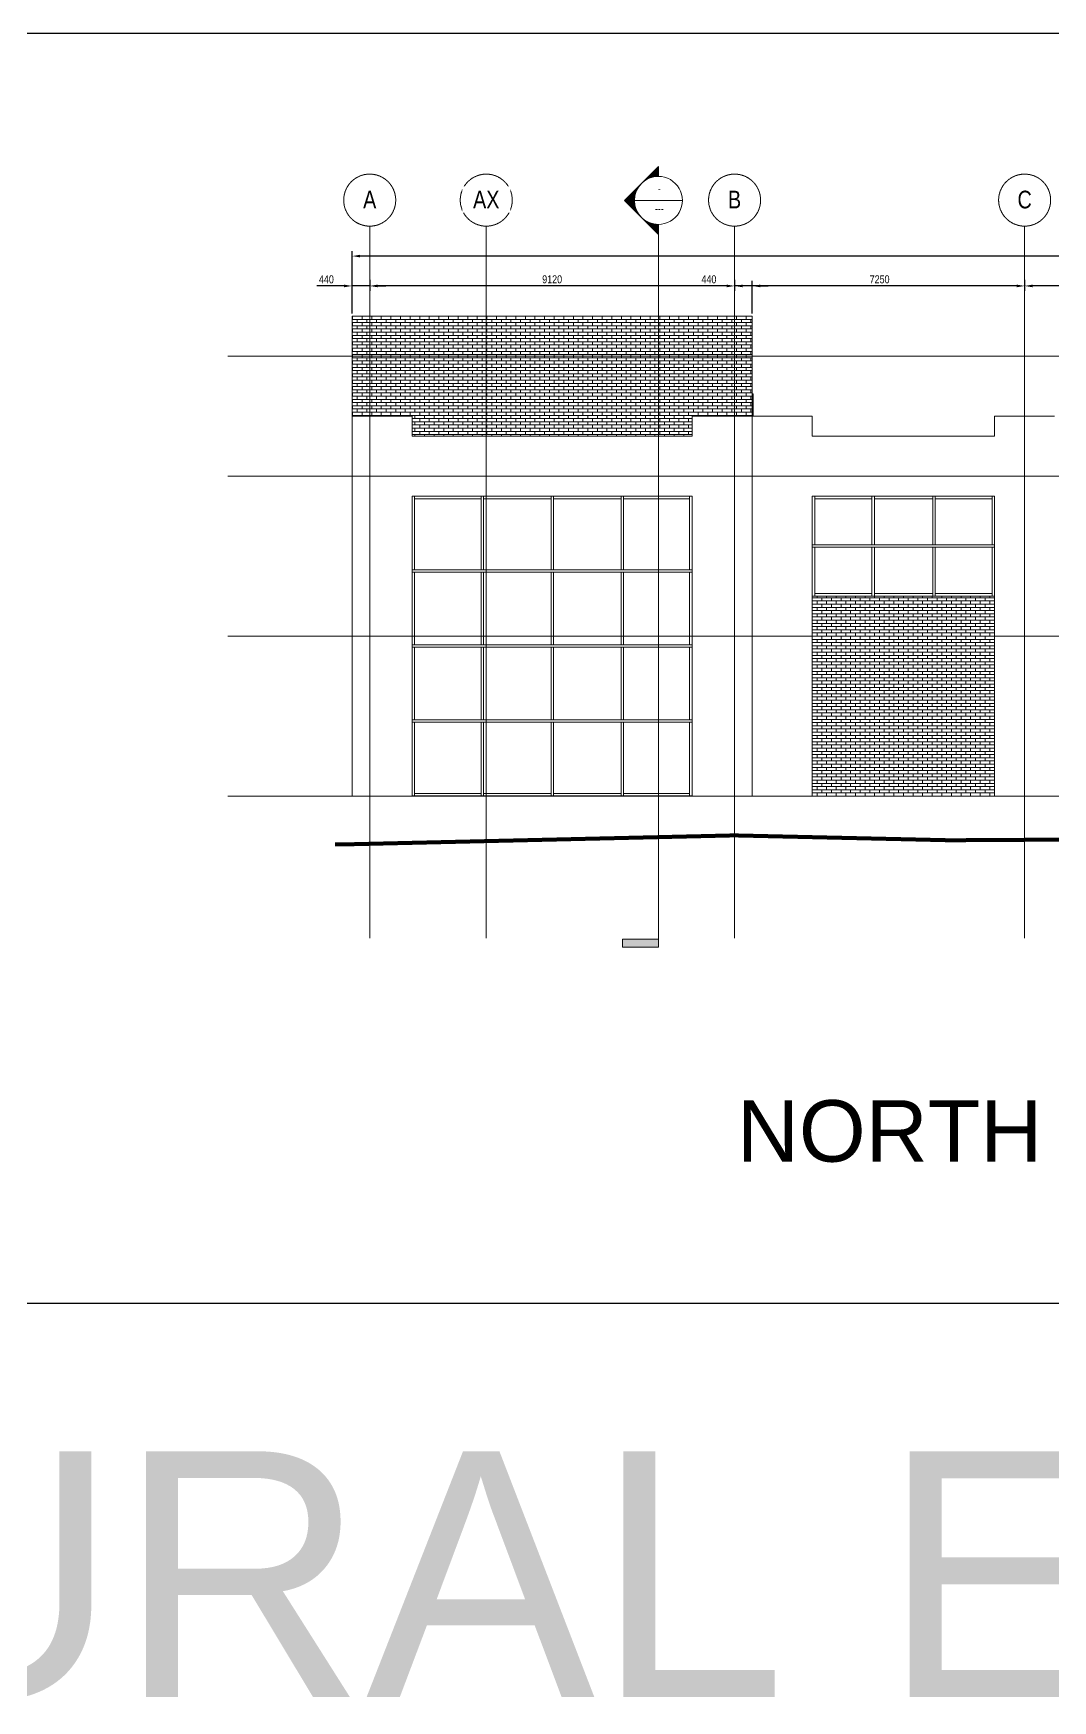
# Model space of a CAD drawing. Header units: millimetres. Extents: x -31954 to 493870, y 99509 to 604061.
# Drawn here: x 225193 to 250670, y 99509 to 141187 of the extents above; entities that cross this region are included whole.
import ezdxf

# ---------------------------------------------------------------- set-up
doc = ezdxf.new("R2010")
doc.units = ezdxf.units.MM
doc.header["$LTSCALE"] = 10
doc.header["$PDMODE"] = 3
doc.header["$PDSIZE"] = 25
doc.linetypes.add('Center', pattern=[2, 1.25, -0.25, 0.25, -0.25])
for name, color, linetype, lineweight in [('A-ANNOTATIONS', 1, 'Continuous', 9), ('A-DOOR', 1, 'Continuous', 18), ('A-FLOR-LEVL', 6, 'Continuous', 9), ('A-GLAZ-CWMG', 3, 'Continuous', 9), ('A-HATCH', 9, 'Continuous', 0), ('A-WALL', 2, 'Continuous', 18), ('C-TOPO', 2, 'Continuous', 9), ('S-FOUNDATION', 1, 'Continuous', 25), ('S-GRID', 6, 'Center', 9)]:
    doc.layers.add(name, color=color, linetype=linetype, lineweight=lineweight)
doc.styles.add('Dimension Text', font='arial.ttf', dxfattribs={"width": 0.8})
doc.styles.add('Revit_Arial', font='arial.ttf')
doc.styles.get("Standard").update_dxf_attribs({"font": 'arial.ttf', "width": 0.8})
doc.dimstyles.new('DIM 100', dxfattribs={"dimscale": 100, "dimtxt": 2, "dimasz": 2, "dimexe": 1.25, "dimexo": 0.625, "dimtad": 1, "dimdec": 0, "dimdsep": 46, "dimtxsty": 'Dimension Text', "dimcen": 2.5, "dimadec": 0, "dimazin": 0, "dimtfac": 1, "dimtdec": 0, "dimtmove": 0, "dimatfit": 3, "dimfxl": 1, "dimarcsym": 0})
pattern_1 = [(180, (243009.6676368581, 130117.9731462495), (-9.8e-15, -80), []), (270, (243009.6676368581, 130117.9731462495), (120, -79.99999999999999), [80, -80])]

# ---------------------------------------------------------------- blocks, each defined once
blk = doc.blocks.new('Rectangular Mullion - Kawneer-1600_Sys_3-6 Mullion_Head-559498-West Elevation')
at = {"layer": 'A-GLAZ-CWMG'}
for p, q in [((-12364.35994473203, 7436.500000000003), (-12364.35994473203, 7500.000000000001)), ((-10713.94434738339, 7436.500000000001), (-12364.35994473203, 7436.500000000003)), ((-10713.94434738339, 7500.000000000001), (-10713.94434738339, 7436.500000000001))]:
    blk.add_line(p, q, dxfattribs=at)
blk = doc.blocks.new('Rectangular Mullion - Kawneer-1600_Sys_3-6 Mullion_Sill-559254-West Elevation')
at = {"layer": 'A-GLAZ-CWMG'}
for p, q in [((-17586.94434738341, 0), (-17586.94434738341, 63.49999999999989)), ((-17586.94434738341, 63.49999999999989), (-15927.85994473205, 63.49999999999989)), ((-15927.85994473205, 63.49999999999989), (-15927.85994473205, 0))]:
    blk.add_line(p, q, dxfattribs=at)
blk = doc.blocks.new('Rectangular Mullion - Kawneer-1600_Sys_3-6 Mullion_Jamb R-559003-West Elevation')
at = {"layer": 'A-GLAZ-CWMG'}
for p, q in [((-10713.94434738339, 1847.584402651363), (-10650.44434738339, 1847.584402651363)), ((-10713.94434738339, 0), (-10713.94434738339, 1847.584402651363))]:
    blk.add_line(p, q, dxfattribs=at)
blk = doc.blocks.new('Rectangular Mullion - Kawneer-1600_Sys_3-6 Mullion_Jamb R-559004-West Elevation')
at = {"layer": 'A-GLAZ-CWMG'}
for p, q in [((-10713.94434738339, 3722.584402651364), (-10650.44434738339, 3722.584402651364)), ((-10713.94434738339, 1911.084402651363), (-10713.94434738339, 3722.584402651364)), ((-10650.44434738339, 1911.084402651363), (-10713.94434738339, 1911.084402651363))]:
    blk.add_line(p, q, dxfattribs=at)
blk = doc.blocks.new('Rectangular Mullion - Kawneer-1600_Sys_3-6 Mullion_Jamb L-559005-West Elevation')
at = {"layer": 'A-GLAZ-CWMG'}
for p, q in [((-17586.94434738341, 7500.000000000001), (-17586.94434738341, 5661.084402651362)), ((-17586.94434738341, 5661.084402651362), (-17650.44434738341, 5661.084402651362))]:
    blk.add_line(p, q, dxfattribs=at)
blk = doc.blocks.new('Rectangular Mullion - Kawneer-1600_Sys_3-6 Mullion_Jamb L-559006-West Elevation')
at = {"layer": 'A-GLAZ-CWMG'}
for p, q in [((-17650.44434738341, 1847.584402651363), (-17586.94434738341, 1847.584402651363)), ((-17586.94434738341, 1847.584402651363), (-17586.94434738341, 0))]:
    blk.add_line(p, q, dxfattribs=at)
blk = doc.blocks.new('Rectangular Mullion - Kawneer-1600_Sys_3-6 Mullion_Jamb L-559007-West Elevation')
at = {"layer": 'A-GLAZ-CWMG'}
for p, q in [((-17650.44434738341, 3722.584402651363), (-17586.94434738341, 3722.584402651363)), ((-17586.94434738341, 3722.584402651363), (-17586.94434738341, 1911.084402651363)), ((-17586.94434738341, 1911.084402651363), (-17650.44434738341, 1911.084402651363))]:
    blk.add_line(p, q, dxfattribs=at)
blk = doc.blocks.new('Rectangular Mullion - Kawneer-1600_Sys_3-6 Mullion_Horizontal-559255-West Elevation')
at = {"layer": 'A-GLAZ-CWMG'}
for p, q in [((-15900.44434738341, 1911.084402651363), (-17650.44434738341, 1911.084402651363)), ((-17650.44434738341, 1847.584402651363), (-15900.44434738341, 1847.584402651363))]:
    blk.add_line(p, q, dxfattribs=at)
blk = doc.blocks.new('Rectangular Mullion - Kawneer-1600_Sys_3-6 Mullion_Jamb R-559024-West Elevation')
at = {"layer": 'A-GLAZ-CWMG'}
for p, q in [((-10713.94434738339, 5661.084402651362), (-10713.94434738339, 7500.000000000001)), ((-10650.44434738339, 5661.084402651362), (-10713.94434738339, 5661.084402651362))]:
    blk.add_line(p, q, dxfattribs=at)
blk = doc.blocks.new('Rectangular Mullion - Kawneer-1600_Sys_3-6 Mullion_Head-559507-West Elevation')
at = {"layer": 'A-GLAZ-CWMG'}
for p, q in [((-4574.359944732004, 7436.500000000001), (-4574.359944732004, 7500.000000000001)), ((-3153.944347383367, 7436.500000000001), (-4574.359944732004, 7436.500000000001)), ((-3153.944347383367, 7500.000000000001), (-3153.944347383367, 7436.500000000001))]:
    blk.add_line(p, q, dxfattribs=at)
blk = doc.blocks.new('Rectangular Mullion - Kawneer-1600_Sys_3-6 Mullion_Sill-559290-West Elevation')
at = {"layer": 'A-GLAZ-CWMG'}
for p, q in [((-7586.944347383367, 5000), (-7586.944347383367, 5063.5)), ((-7586.944347383367, 5063.5), (-6157.859944732003, 5063.5)), ((-6157.859944732003, 5063.5), (-6157.859944732003, 5000))]:
    blk.add_line(p, q, dxfattribs=at)
blk = doc.blocks.new('Rectangular Mullion - Kawneer-1600_Sys_3-6 Mullion_Jamb R-558829-West Elevation')
at = {"layer": 'A-GLAZ-CWMG'}
for p, q in [((-3153.944347383367, 6222.584402651363), (-3090.444347383367, 6222.584402651363)), ((-3153.944347383367, 5000), (-3153.944347383367, 6222.584402651363))]:
    blk.add_line(p, q, dxfattribs=at)
blk = doc.blocks.new('Rectangular Mullion - Kawneer-1600_Sys_3-6 Mullion_Jamb R-558830-West Elevation')
at = {"layer": 'A-GLAZ-CWMG'}
for p, q in [((-3153.944347383367, 6286.084402651362), (-3153.944347383367, 7500.000000000001)), ((-3090.444347383367, 6286.084402651362), (-3153.944347383367, 6286.084402651362))]:
    blk.add_line(p, q, dxfattribs=at)
blk = doc.blocks.new('Rectangular Mullion - Kawneer-1600_Sys_3-6 Mullion_Jamb L-558831-West Elevation')
at = {"layer": 'A-GLAZ-CWMG'}
for p, q in [((-7586.944347383367, 7500.000000000001), (-7586.944347383367, 6286.084402651362)), ((-7586.944347383367, 6286.084402651362), (-7650.444347383367, 6286.084402651362))]:
    blk.add_line(p, q, dxfattribs=at)
blk = doc.blocks.new('Rectangular Mullion - Kawneer-1600_Sys_3-6 Mullion_Jamb L-558832-West Elevation')
at = {"layer": 'A-GLAZ-CWMG'}
for p, q in [((-7650.444347383367, 6222.584402651363), (-7586.944347383367, 6222.584402651363)), ((-7586.944347383367, 6222.584402651363), (-7586.944347383367, 5000))]:
    blk.add_line(p, q, dxfattribs=at)
blk = doc.blocks.new('Rectangular Mullion - Kawneer-1600_Sys_3-6 Mullion_Horizontal-559291-West Elevation')
at = {"layer": 'A-GLAZ-CWMG'}
for p, q in [((-6130.444347383367, 6286.084402651362), (-7650.444347383367, 6286.084402651362)), ((-7650.444347383367, 6222.584402651363), (-6130.444347383367, 6222.584402651363))]:
    blk.add_line(p, q, dxfattribs=at)
blk = doc.blocks.new('M_Double-Flush - 1830 x 1981mm-453505-West Elevation')
at = {"layer": 'A-DOOR'}
for q in [(-9150.444347383296, 10057), (-9125.444347383283, 9500)]:
    blk.add_line((-9125.444347383283, 10057), q, dxfattribs=at)
blk = doc.blocks.new('Rectangular Mullion - Kawneer-1600_Sys_3-6 Mullion_Head-559256-West Elevation')
at = {"layer": 'A-GLAZ-CWMG'}
for p, q in [((-17586.94434738341, 7436.500000000001), (-17586.94434738341, 7500.000000000001)), ((-15927.85994473205, 7436.500000000001), (-17586.94434738341, 7436.500000000001)), ((-15927.85994473205, 7500.000000000001), (-15927.85994473205, 7436.500000000001))]:
    blk.add_line(p, q, dxfattribs=at)
blk = doc.blocks.new('Rectangular Mullion - Kawneer-1600_Sys_3-6 Mullion_Head-559257-West Elevation')
at = {"layer": 'A-GLAZ-CWMG'}
for p, q in [((-15864.35994473204, 7436.500000000001), (-15864.35994473204, 7500.000000000001)), ((-14177.85994473204, 7436.500000000003), (-15864.35994473204, 7436.500000000001)), ((-14177.85994473204, 7500.000000000001), (-14177.85994473204, 7436.500000000003))]:
    blk.add_line(p, q, dxfattribs=at)
blk = doc.blocks.new('Rectangular Mullion - Kawneer-1600_Sys_3-6 Mullion_Sill-559258-West Elevation')
at = {"layer": 'A-GLAZ-CWMG'}
for p, q in [((-15864.35994473204, 0), (-15864.35994473204, 63.49999999999989)), ((-15864.35994473204, 63.49999999999989), (-14177.85994473204, 63.49999999999989)), ((-14177.85994473204, 63.49999999999989), (-14177.85994473204, 0))]:
    blk.add_line(p, q, dxfattribs=at)
blk = doc.blocks.new('Rectangular Mullion - Kawneer-1600_Sys_3-6 Mullion_Horizontal-559260-West Elevation')
at = {"layer": 'A-GLAZ-CWMG'}
for p, q in [((-14150.4443473834, 1911.084402651363), (-15900.44434738341, 1911.084402651363)), ((-15900.44434738341, 1847.584402651363), (-14150.4443473834, 1847.584402651363))]:
    blk.add_line(p, q, dxfattribs=at)
blk = doc.blocks.new('Rectangular Mullion - Kawneer-1600_Sys_3-6 Mullion_Vertical-558998-West Elevation')
at = {"layer": 'A-GLAZ-CWMG'}
for p, q in [((-15927.85994473205, 1847.584402651363), (-15864.35994473204, 1847.584402651363)), ((-15927.85994473205, 1847.584402651363), (-15927.85994473205, 0)), ((-15864.35994473204, 0), (-15864.35994473204, 1847.584402651363))]:
    blk.add_line(p, q, dxfattribs=at)
blk = doc.blocks.new('Rectangular Mullion - Kawneer-1600_Sys_3-6 Mullion_Vertical-558999-West Elevation')
at = {"layer": 'A-GLAZ-CWMG'}
for p, q in [((-15927.85994473205, 3722.584402651364), (-15864.35994473204, 3722.584402651364)), ((-15927.85994473205, 3722.584402651364), (-15927.85994473205, 1911.084402651363)), ((-15864.35994473204, 1911.084402651363), (-15864.35994473204, 3722.584402651364)), ((-15864.35994473204, 1911.084402651363), (-15927.85994473205, 1911.084402651363))]:
    blk.add_line(p, q, dxfattribs=at)
blk = doc.blocks.new('Rectangular Mullion - Kawneer-1600_Sys_3-6 Mullion_Vertical-559000-West Elevation')
at = {"layer": 'A-GLAZ-CWMG'}
for p, q in [((-15927.85994473205, 7500.000000000001), (-15927.85994473205, 5661.084402651362)), ((-15864.35994473204, 5661.084402651362), (-15864.35994473204, 7500.000000000001)), ((-15864.35994473204, 5661.084402651362), (-15927.85994473205, 5661.084402651362))]:
    blk.add_line(p, q, dxfattribs=at)
blk = doc.blocks.new('Rectangular Mullion - Kawneer-1600_Sys_3-6 Mullion_Head-559292-West Elevation')
at = {"layer": 'A-GLAZ-CWMG'}
for p, q in [((-7586.944347383367, 7436.500000000001), (-7586.944347383367, 7500.000000000001)), ((-6157.859944732005, 7436.500000000001), (-7586.944347383367, 7436.500000000001)), ((-6157.859944732005, 7500.000000000001), (-6157.859944732005, 7436.500000000001))]:
    blk.add_line(p, q, dxfattribs=at)
blk = doc.blocks.new('Rectangular Mullion - Kawneer-1600_Sys_3-6 Mullion_Sill-559508-West Elevation')
at = {"layer": 'A-GLAZ-CWMG'}
for p, q in [((-6094.359944732005, 5000), (-6094.359944732005, 5063.5)), ((-6094.359944732005, 5063.5), (-4637.859944732004, 5063.5)), ((-4637.859944732004, 5063.5), (-4637.859944732004, 5000))]:
    blk.add_line(p, q, dxfattribs=at)
blk = doc.blocks.new('Rectangular Mullion - Kawneer-1600_Sys_3-6 Mullion_Horizontal-559509-West Elevation')
at = {"layer": 'A-GLAZ-CWMG'}
for p, q in [((-4610.444347383366, 6286.084402651362), (-6130.444347383367, 6286.084402651362)), ((-6130.444347383367, 6222.584402651363), (-4610.444347383366, 6222.584402651363))]:
    blk.add_line(p, q, dxfattribs=at)
blk = doc.blocks.new('Rectangular Mullion - Kawneer-1600_Sys_3-6 Mullion_Vertical-558825-West Elevation')
at = {"layer": 'A-GLAZ-CWMG'}
for p, q in [((-6157.859944732005, 6222.584402651363), (-6094.359944732005, 6222.584402651363)), ((-6157.859944732005, 6222.584402651363), (-6157.859944732005, 5000)), ((-6094.359944732005, 5000), (-6094.359944732005, 6222.584402651363))]:
    blk.add_line(p, q, dxfattribs=at)
blk = doc.blocks.new('Rectangular Mullion - Kawneer-1600_Sys_3-6 Mullion_Vertical-558826-West Elevation')
at = {"layer": 'A-GLAZ-CWMG'}
for p, q in [((-6157.859944732005, 7500.000000000001), (-6157.859944732005, 6286.084402651362)), ((-6094.359944732005, 6286.084402651362), (-6094.359944732005, 7500.000000000001)), ((-6094.359944732005, 6286.084402651362), (-6157.859944732005, 6286.084402651362))]:
    blk.add_line(p, q, dxfattribs=at)
blk = doc.blocks.new('Rectangular Mullion - Kawneer-1600_Sys_3-6 Mullion_Sill-559499-West Elevation')
at = {"layer": 'A-GLAZ-CWMG'}
for p, q in [((-12364.35994473203, 0), (-12364.35994473203, 63.49999999999989)), ((-12364.35994473203, 63.49999999999989), (-10713.94434738339, 63.49999999999989)), ((-10713.94434738339, 63.49999999999989), (-10713.94434738339, 0))]:
    blk.add_line(p, q, dxfattribs=at)
blk = doc.blocks.new('Rectangular Mullion - Kawneer-1600_Sys_3-6 Mullion_Horizontal-559500-West Elevation')
at = {"layer": 'A-GLAZ-CWMG'}
for p, q in [((-10650.44434738339, 1911.084402651363), (-12400.4443473834, 1911.084402651363)), ((-12400.4443473834, 1847.584402651363), (-10650.44434738339, 1847.584402651363))]:
    blk.add_line(p, q, dxfattribs=at)
blk = doc.blocks.new('Rectangular Mullion - Kawneer-1600_Sys_3-6 Mullion_Head-559510-West Elevation')
at = {"layer": 'A-GLAZ-CWMG'}
for p, q in [((-6094.359944732005, 7436.500000000001), (-6094.359944732005, 7500.000000000001)), ((-4637.859944732004, 7436.500000000001), (-6094.359944732005, 7436.500000000001)), ((-4637.859944732004, 7500.000000000001), (-4637.859944732004, 7436.500000000001))]:
    blk.add_line(p, q, dxfattribs=at)
blk = doc.blocks.new('Rectangular Mullion - Kawneer-1600_Sys_3-6 Mullion_Sill-559511-West Elevation')
at = {"layer": 'A-GLAZ-CWMG'}
for p, q in [((-4574.359944732004, 5000), (-4574.359944732004, 5063.5)), ((-4574.359944732004, 5063.5), (-3153.944347383367, 5063.5)), ((-3153.944347383367, 5063.5), (-3153.944347383367, 5000))]:
    blk.add_line(p, q, dxfattribs=at)
blk = doc.blocks.new('Rectangular Mullion - Kawneer-1600_Sys_3-6 Mullion_Horizontal-559512-West Elevation')
at = {"layer": 'A-GLAZ-CWMG'}
for p, q in [((-3090.444347383367, 6286.084402651362), (-4610.444347383366, 6286.084402651362)), ((-4610.444347383366, 6222.584402651363), (-3090.444347383367, 6222.584402651363))]:
    blk.add_line(p, q, dxfattribs=at)
blk = doc.blocks.new('Section - M_Section Tail - Filled-14299-West Elevation')
at = {"layer": 'A-ANNOTATIONS'}
blk.add_hatch(color=256, dxfattribs=at).paths.add_polyline_path([(-12394.87903862148, -3574.873823667236), (-11494.87903862148, -3574.873823667245), (-11494.87903862148, -3774.873823667244), (-12394.87903862148, -3774.873823667236)], flags=0)
at = {"layer": 'A-ANNOTATIONS', "lineweight": 18}
for p, q in [((-12394.87903862148, -3574.873823667236), (-12394.87903862148, -3774.873823667236)), ((-11494.87903862148, -3574.873823667245), (-12394.87903862148, -3574.873823667236)), ((-11494.87903862148, -3774.873823667244), (-11494.87903862148, -3574.873823667245)), ((-12394.87903862148, -3774.873823667236), (-11494.87903862148, -3774.873823667244))]:
    blk.add_line(p, q, dxfattribs=at)
blk = doc.blocks.new('Section - M_Section Head - Filled-1732-West Elevation')
at = {"layer": 'A-ANNOTATIONS'}
h = blk.add_hatch(color=256, dxfattribs=at)
edge = h.paths.add_edge_path(flags=0)
edge.add_line((-11494.87903862149, 15740.97369339497), (-11919.1431073334, 15316.70962468304))
edge.add_arc((-11494.87903862147, 14892.44555597112), 599.999999999999, 90.0000000000004, 135.0000000000004, ccw=False)
edge.add_line((-11494.87903862148, 15492.44555597112), (-11494.87903862149, 15740.97369339497))
h = blk.add_hatch(color=256, dxfattribs=at)
edge = h.paths.add_edge_path(flags=0)
edge.add_line((-12343.40717604533, 14892.44555597112), (-12094.87903862147, 14892.44555597112))
edge.add_arc((-11494.87903862147, 14892.44555597112), 599.9999999999997, 135.0000000000009, 180.0000000000004, ccw=False)
edge.add_line((-11919.14310733341, 15316.70962468304), (-12343.40717604533, 14892.44555597112))
h = blk.add_hatch(color=256, dxfattribs=at)
edge = h.paths.add_edge_path(flags=0)
edge.add_line((-12343.40717604533, 14892.44555597112), (-11919.1431073334, 14468.18148725919))
edge.add_arc((-11494.87903862147, 14892.44555597112), 599.999999999999, 179.9999999999999, 224.9999999999998, ccw=False)
edge.add_line((-12094.87903862147, 14892.44555597112), (-12343.40717604533, 14892.44555597112))
h = blk.add_hatch(color=256, dxfattribs=at)
edge = h.paths.add_edge_path(flags=0)
edge.add_line((-11494.87903862148, 14043.91741854727), (-11494.87903862148, 14292.44555597112))
edge.add_arc((-11494.87903862147, 14892.44555597112), 600.000000000001, 225, 269.99999999999966, ccw=False)
edge.add_line((-11919.1431073334, 14468.18148725919), (-11494.87903862148, 14043.91741854727))
at = {"layer": 'A-ANNOTATIONS', "lineweight": 18}
for p, q in [((-12343.40717604534, 14892.44555597112), (-11494.87903862147, 15740.97369339497)), ((-11919.1431073334, 15316.70962468304), (-11494.87903862149, 15740.97369339497)), ((-11494.87903862147, 15492.44555597112), (-11494.87903862147, 15740.97369339497)), ((-11494.87903862149, 15740.97369339497), (-11494.87903862148, 15492.44555597112)), ((-12343.40717604533, 14892.44555597112), (-11919.14310733341, 15316.70962468304)), ((-12343.40717604534, 14892.44555597112), (-11494.87903862148, 14043.91741854727)), ((-12094.87903862147, 14892.44555597112), (-12343.40717604533, 14892.44555597112)), ((-12343.40717604533, 14892.44555597112), (-12094.87903862147, 14892.44555597112)), ((-11919.1431073334, 14468.18148725919), (-12343.40717604533, 14892.44555597112)), ((-11494.87903862148, 14043.91741854727), (-11919.1431073334, 14468.18148725919)), ((-11494.87903862148, 14292.44555597112), (-11494.87903862148, 14043.91741854727)), ((-11494.87903862148, 14292.44555597112), (-11494.87903862148, 14043.91741854727))]:
    blk.add_line(p, q, dxfattribs=at)
for centre, radius, start, end in [((-11494.87903862147, 14892.44555597112), 599.9999999999992, 89.99999999999973, 269.9999999999992), ((-11494.87903862147, 14892.44555597112), 599.999999999999, 90.00000000000006, 135), ((-11494.87903862148, 14892.44555597112), 600, 269.9999999999997, 89.99999999999984), ((-11494.87903862147, 14892.44555597112), 599.9999999999997, 135.0000000000005, 180), ((-11494.87903862147, 14892.44555597112), 599.999999999999, 179.9999999999996, 224.9999999999994), ((-11494.87903862147, 14892.44555597112), 600.000000000001, 224.9999999999996, 269.9999999999993)]:
    blk.add_arc(centre, radius, start, end, dxfattribs=at)
blk = doc.blocks.new('Grid - M_Grid Head - Circle-10837-West Elevation')
at = {"layer": 'S-GRID'}
blk.add_circle((-18710.44434738269, 14900), 650, dxfattribs=at)
blk = doc.blocks.new('*D312')
at = {"layer": 'A-ANNOTATIONS', "lineweight": -2, "transparency": 16777216}
for p, q in [((232959.6672894748, 134872.9089637962), (232275.2675623261, 134872.9089637962)), ((233159.6672894748, 134180.4731462495), (233159.6672894748, 134997.9089637962)), ((233599.6672894754, 134872.9089637962), (233159.6672894748, 134872.9089637962)), ((233599.6672894754, 135022.5409869192), (233599.6672894754, 134747.9089637962)), ((233799.6672894754, 134872.9089637962), (233999.6672894754, 134872.9089637962))]:
    blk.add_line(p, q, dxfattribs=at)
at = {"layer": 'A-ANNOTATIONS', "transparency": 16777216}
for points in [[(232959.6672894748, 134906.2422971295), (232959.6672894748, 134839.5756304628), (233159.6672894748, 134872.9089637962)], [(233799.6672894754, 134906.2422971295), (233799.6672894754, 134839.5756304628), (233599.6672894754, 134872.9089637962)]]:
    blk.add_solid(points, dxfattribs=at)
at = {"layer": 'Defpoints', "color": 0, "transparency": 16777216}
for p in [(233599.6672894754, 135085.0409869192), (233159.6672894748, 134872.9089637962), (233159.6672894748, 134117.9731462495)]:
    blk.add_point(p, dxfattribs=at)
at = {"layer": 'A-ANNOTATIONS', "transparency": 16777216, "insert": (232517.4674259005, 135037.5235613405), "char_height": 200, "attachment_point": 5, "style": 'Dimension Text'}
blk.add_mtext('440', dxfattribs=at)
blk = doc.blocks.new('*D313')
at = {"layer": 'A-ANNOTATIONS', "lineweight": -2, "transparency": 16777216}
for p, q in [((233599.6672894754, 135022.5409869192), (233599.6672894754, 134747.9089637962)), ((242519.6672894751, 134872.9089637962), (233799.6672894754, 134872.9089637962)), ((242719.6672894751, 135022.5409869192), (242719.6672894751, 134747.9089637962))]:
    blk.add_line(p, q, dxfattribs=at)
at = {"layer": 'A-ANNOTATIONS', "transparency": 16777216}
for points in [[(233799.6672894754, 134906.2422971295), (233799.6672894754, 134839.5756304628), (233599.6672894754, 134872.9089637962)], [(242519.6672894751, 134906.2422971295), (242519.6672894751, 134839.5756304628), (242719.6672894751, 134872.9089637962)]]:
    blk.add_solid(points, dxfattribs=at)
at = {"layer": 'Defpoints', "color": 0, "transparency": 16777216}
for p in [(233599.6672894754, 135085.0409869192), (242719.6672894751, 135085.0409869192), (233599.6672894754, 134872.9089637962)]:
    blk.add_point(p, dxfattribs=at)
at = {"layer": 'A-ANNOTATIONS', "transparency": 16777216, "insert": (238159.6672894753, 135037.5235613405), "char_height": 200, "attachment_point": 5, "style": 'Dimension Text'}
blk.add_mtext('9120', dxfattribs=at)
blk = doc.blocks.new('*D314')
at = {"layer": 'A-ANNOTATIONS', "lineweight": -2, "transparency": 16777216}
for p, q in [((242519.6672894751, 134872.9089637962), (241835.2675623264, 134872.9089637962)), ((242719.6672894751, 135022.5409869192), (242719.6672894751, 134747.9089637962)), ((243159.6672894745, 134872.9089637962), (242719.6672894751, 134872.9089637962)), ((243159.6672894745, 134180.4731462495), (243159.6672894745, 134997.9089637962)), ((243359.6672894745, 134872.9089637962), (243559.6672894745, 134872.9089637962))]:
    blk.add_line(p, q, dxfattribs=at)
at = {"layer": 'A-ANNOTATIONS', "transparency": 16777216}
for points in [[(242519.6672894751, 134906.2422971295), (242519.6672894751, 134839.5756304628), (242719.6672894751, 134872.9089637962)], [(243359.6672894745, 134906.2422971295), (243359.6672894745, 134839.5756304628), (243159.6672894745, 134872.9089637962)]]:
    blk.add_solid(points, dxfattribs=at)
at = {"layer": 'Defpoints', "color": 0, "transparency": 16777216}
for p in [(242719.6672894751, 135085.0409869192), (242719.6672894751, 134872.9089637962), (243159.6672894745, 134117.9731462495)]:
    blk.add_point(p, dxfattribs=at)
at = {"layer": 'A-ANNOTATIONS', "transparency": 16777216, "insert": (242077.4674259008, 135037.5235613405), "char_height": 200, "attachment_point": 5, "style": 'Dimension Text'}
blk.add_mtext('440', dxfattribs=at)
blk = doc.blocks.new('*D315')
at = {"layer": 'A-ANNOTATIONS', "lineweight": -2, "transparency": 16777216}
for p, q in [((242719.6672894751, 135022.5409869192), (242719.6672894751, 134747.9089637962)), ((249769.6672894754, 134872.9089637962), (242919.6672894751, 134872.9089637962)), ((249969.6672894754, 135022.5409869192), (249969.6672894754, 134747.9089637962))]:
    blk.add_line(p, q, dxfattribs=at)
at = {"layer": 'A-ANNOTATIONS', "transparency": 16777216}
for points in [[(242919.6672894751, 134906.2422971295), (242919.6672894751, 134839.5756304628), (242719.6672894751, 134872.9089637962)], [(249769.6672894754, 134906.2422971295), (249769.6672894754, 134839.5756304628), (249969.6672894754, 134872.9089637962)]]:
    blk.add_solid(points, dxfattribs=at)
at = {"layer": 'Defpoints', "color": 0, "transparency": 16777216}
for p in [(242719.6672894751, 135085.0409869192), (249969.6672894754, 135085.0409869192), (242719.6672894751, 134872.9089637962)]:
    blk.add_point(p, dxfattribs=at)
at = {"layer": 'A-ANNOTATIONS', "transparency": 16777216, "insert": (246344.6672894753, 135037.5235613405), "char_height": 200, "attachment_point": 5, "style": 'Dimension Text'}
blk.add_mtext('7250', dxfattribs=at)
blk = doc.blocks.new('*D316')
at = {"layer": 'A-ANNOTATIONS', "lineweight": -2, "transparency": 16777216}
for p, q in [((249969.6672894754, 135022.5409869192), (249969.6672894754, 134747.9089637962)), ((257019.6672894754, 134872.9089637962), (250169.6672894754, 134872.9089637962)), ((257219.6672894754, 135022.5409869192), (257219.6672894754, 134747.9089637962))]:
    blk.add_line(p, q, dxfattribs=at)
at = {"layer": 'A-ANNOTATIONS', "transparency": 16777216}
for points in [[(250169.6672894754, 134906.2422971295), (250169.6672894754, 134839.5756304628), (249969.6672894754, 134872.9089637962)], [(257019.6672894754, 134906.2422971295), (257019.6672894754, 134839.5756304628), (257219.6672894754, 134872.9089637962)]]:
    blk.add_solid(points, dxfattribs=at)
at = {"layer": 'Defpoints', "color": 0, "transparency": 16777216}
for p in [(249969.6672894754, 135085.0409869192), (257219.6672894754, 135085.0409869192), (249969.6672894754, 134872.9089637962)]:
    blk.add_point(p, dxfattribs=at)
at = {"layer": 'A-ANNOTATIONS', "transparency": 16777216, "insert": (253594.6672894754, 135037.5235613405), "char_height": 200, "attachment_point": 5, "style": 'Dimension Text'}
blk.add_mtext('7250', dxfattribs=at)
blk = doc.blocks.new('*D320')
at = {"layer": 'A-ANNOTATIONS', "lineweight": -2, "transparency": 16777216}
for p, q in [((233159.6672894748, 134180.4731462495), (233159.6672894748, 135744.0191305059)), ((271959.6672894749, 135619.0191305059), (233359.6672894748, 135619.0191305059)), ((272159.6672894749, 131680.4731462495), (272159.6672894749, 135744.0191305059))]:
    blk.add_line(p, q, dxfattribs=at)
at = {"layer": 'A-ANNOTATIONS', "transparency": 16777216}
for points in [[(233359.6672894748, 135652.3524638392), (233359.6672894748, 135585.6857971725), (233159.6672894748, 135619.0191305059)], [(271959.6672894749, 135652.3524638392), (271959.6672894749, 135585.6857971725), (272159.6672894749, 135619.0191305059)]]:
    blk.add_solid(points, dxfattribs=at)
at = {"layer": 'Defpoints', "color": 0, "transparency": 16777216}
for p in [(233159.6672894748, 135619.0191305059), (233159.6672894748, 134117.9731462495), (272159.6672894749, 131617.9731462495)]:
    blk.add_point(p, dxfattribs=at)
at = {"layer": 'A-ANNOTATIONS', "transparency": 16777216, "insert": (252659.6672894748, 135783.7019408742), "char_height": 200, "attachment_point": 5, "style": 'Dimension Text'}
blk.add_mtext('39000', dxfattribs=at)

msp = doc.modelspace()

# ---------------------------------------------------------------- hatches: boundary and pattern name
at = {"layer": 'A-HATCH'}
h = msp.add_hatch(dxfattribs=at)
h.set_pattern_fill('FP_6', color=256, style=0, pattern_type=2)
h.set_pattern_definition(pattern_1)
h.paths.add_polyline_path([(233159.6672894748, 131617.9731462494), (233459.6672894748, 131617.9731462495), (233459.6672894748, 134117.9731462495), (233159.6672894748, 134117.9731462495)], flags=0)
h = msp.add_hatch(dxfattribs=at)
h.set_pattern_fill('FP_6', color=256, style=0, pattern_type=2)
h.set_pattern_definition(pattern_1)
h.paths.add_polyline_path([(241357.6667546028, 131117.9731462495), (241659.6672894747, 131117.9731462495), (241659.6672894747, 131617.9731462495), (242859.6672894748, 131617.9731462495), (242859.6672894748, 134117.9731462495), (233459.6672894748, 134117.9731462495), (233459.6672894748, 131617.9731462495), (234659.6672894747, 131617.9731462495), (234659.6672894747, 131117.9731462495)], flags=0)
h = msp.add_hatch(dxfattribs=at)
h.set_pattern_fill('FP_6', color=256, style=0, pattern_type=2)
h.set_pattern_definition(pattern_1)
h.paths.add_polyline_path([(242859.6672894748, 131617.9731462495), (243159.6672894748, 131617.9731462495), (243159.6672894748, 134117.9731462495), (242859.6672894748, 134117.9731462495)], flags=0)
h = msp.add_hatch(dxfattribs=at)
h.set_pattern_fill('FP_3', color=256, style=0, pattern_type=2)
h.set_pattern_definition([(180, (249219.6676368581, 122117.9731462495), (-9.8e-15, -80), []), (270, (249219.6676368581, 122117.9731462495), (120, -79.99999999999999), [80, -80])])
h.paths.add_polyline_path([(249219.6672894747, 122117.9731462495), (249219.6672894747, 127117.9731462495), (244659.6672894747, 127117.9731462495), (244659.6672894747, 122117.9731462495), (246978.7498638669, 122117.9731462495)], flags=0)

# ---------------------------------------------------------------- linework, layer by layer
at = {"layer": 'A-ANNOTATIONS', "lineweight": 18}
msp.add_line((240215.2325982366, 137010.4187022206), (241415.2325982366, 137010.4187022206), dxfattribs=at)
at = {"layer": 'A-ANNOTATIONS'}
msp.add_line((240815.2325982366, 136410.4187022206), (240815.2325982366, 118543.0993225822), dxfattribs=at)
at = {"layer": 'A-FLOR-LEVL', "linetype": 'Center'}
for p, q in [((230056.2287400893, 133117.9731462495), (276970.0245082647, 133117.9731462495)), ((230056.2287400893, 130117.9731462495), (276970.0245082645, 130117.9731462495)), ((230056.2287400893, 126117.9731462495), (276970.0245082645, 126117.9731462495)), ((230056.2287400893, 122117.9731462495), (276970.0245082645, 122117.9731462495))]:
    msp.add_line(p, q, dxfattribs=at)
at = {"layer": 'A-WALL'}
for p, q in [((233159.6672894748, 134117.9731462495), (233159.6672894747, 122117.9731462495)), ((243159.6672894748, 134117.9731462495), (233159.6672894748, 134117.9731462495)), ((243159.6672894747, 122117.9731462495), (243159.6672894748, 134117.9731462495)), ((234659.6672894747, 131617.9731462495), (233159.6672894747, 131617.9731462495)), ((234659.6672894747, 131117.9731462495), (234659.6672894747, 131617.9731462495)), ((241659.6672894747, 131617.9731462495), (241659.6672894747, 131117.9731462495)), ((244659.6672894748, 131617.9731462495), (241659.6672894747, 131617.9731462495)), ((244659.6672894748, 131117.9731462495), (244659.6672894748, 131617.9731462495)), ((249219.6672894747, 131617.9731462495), (249219.6672894747, 131117.9731462495)), ((250719.6672894748, 131617.9731462495), (249219.6672894747, 131617.9731462495)), ((241659.6672894747, 131117.9731462495), (234659.6672894747, 131117.9731462495)), ((249219.6672894747, 131117.9731462495), (244659.6672894748, 131117.9731462495)), ((234659.6672894747, 122117.9731462495), (234659.6672894747, 129617.9731462495)), ((234659.6672894747, 129617.9731462495), (241659.6672894747, 129617.9731462495)), ((241659.6672894747, 129617.9731462495), (241659.6672894747, 122117.9731462495)), ((244659.6672894748, 122117.9731462495), (244659.6672894748, 129617.9731462495)), ((244659.6672894748, 129617.9731462495), (249219.6672894747, 129617.9731462495)), ((249219.6672894747, 129617.9731462495), (249219.6672894747, 122117.9731462495)), ((249219.6672894747, 127117.9731462495), (244659.6672894748, 127117.9731462495)), ((233159.6672894747, 122117.9731462495), (234659.6672894747, 122117.9731462495)), ((241659.6672894747, 122117.9731462495), (272159.6672894749, 122117.9731462495))]:
    msp.add_line(p, q, dxfattribs=at)
at = {"layer": 'C-TOPO', "const_width": 100}
msp.add_lwpolyline([(232732.1891938583, 120917.9731462495), (233172.6672894742, 120917.9731462495), (242707.6672894746, 121138.1491143217), (248087.6672894735, 121016.6313654299), (254893.285349051, 121055.3723669509), (272488.4706691812, 120917.9731462495)], dxfattribs=at)
at = {"layer": 'S-FOUNDATION'}
msp.add_line((241659.6672894747, 122117.9731462495), (234659.6672894747, 122117.9731462495), dxfattribs=at)
at = {"layer": 'S-GRID'}
for p, q in [((233599.6672894754, 118567.9731462495), (233599.6672894754, 136367.9731462495)), ((236512.8875355821, 118567.9731462495), (236512.8875355821, 136367.9731462495)), ((242719.6672894751, 118567.9731462495), (242719.6672894751, 136367.9731462495)), ((249969.6672894754, 118567.9731462495), (249969.6672894754, 136367.9731462495))]:
    msp.add_line(p, q, dxfattribs=at)

# ---------------------------------------------------------------- block references
at = {"layer": 'A-ANNOTATIONS', "lineweight": 18}
for name in ['Section - M_Section Head - Filled-1732-West Elevation', 'Section - M_Section Tail - Filled-14299-West Elevation']:
    msp.add_blockref(name, (252310.1116368581, 122117.9731462495), dxfattribs=at)
at = {"layer": 'A-DOOR'}
msp.add_blockref('M_Double-Flush - 1830 x 1981mm-453505-West Elevation', (252310.1116368581, 122117.9731462495), dxfattribs=at)
at = {"layer": 'A-GLAZ-CWMG'}
for name, p in [('Rectangular Mullion - Kawneer-1600_Sys_3-6 Mullion_Jamb L-559005-West Elevation', (252310.1116368581, 122117.9731462495)), ('Rectangular Mullion - Kawneer-1600_Sys_3-6 Mullion_Head-559256-West Elevation', (252310.1116368581, 122117.9731462495)), ('Rectangular Mullion - Kawneer-1600_Sys_3-6 Mullion_Vertical-559000-West Elevation', (252310.1116368581, 122117.9731462495)), ('Rectangular Mullion - Kawneer-1600_Sys_3-6 Mullion_Head-559257-West Elevation', (252310.1116368581, 122117.9731462495)), ('Rectangular Mullion - Kawneer-1600_Sys_3-6 Mullion_Vertical-559000-West Elevation', (254060.1116368582, 122117.9731462495)), ('Rectangular Mullion - Kawneer-1600_Sys_3-6 Mullion_Head-559257-West Elevation', (254060.1116368581, 122117.9731462495)), ('Rectangular Mullion - Kawneer-1600_Sys_3-6 Mullion_Vertical-559000-West Elevation', (255810.1116368581, 122117.9731462495)), ('Rectangular Mullion - Kawneer-1600_Sys_3-6 Mullion_Head-559498-West Elevation', (252310.1116368581, 122117.9731462495)), ('Rectangular Mullion - Kawneer-1600_Sys_3-6 Mullion_Jamb R-559024-West Elevation', (252310.1116368581, 122117.9731462495)), ('Rectangular Mullion - Kawneer-1600_Sys_3-6 Mullion_Jamb L-558831-West Elevation', (252310.1116368581, 122117.9731462495)), ('Rectangular Mullion - Kawneer-1600_Sys_3-6 Mullion_Head-559292-West Elevation', (252310.1116368581, 122117.9731462495)), ('Rectangular Mullion - Kawneer-1600_Sys_3-6 Mullion_Vertical-558826-West Elevation', (252310.1116368581, 122117.9731462495)), ('Rectangular Mullion - Kawneer-1600_Sys_3-6 Mullion_Head-559510-West Elevation', (252310.1116368581, 122117.9731462495)), ('Rectangular Mullion - Kawneer-1600_Sys_3-6 Mullion_Vertical-558826-West Elevation', (253830.1116368581, 122117.9731462495)), ('Rectangular Mullion - Kawneer-1600_Sys_3-6 Mullion_Head-559507-West Elevation', (252310.1116368581, 122117.9731462495)), ('Rectangular Mullion - Kawneer-1600_Sys_3-6 Mullion_Jamb R-558830-West Elevation', (252310.1116368581, 122117.9731462495)), ('Rectangular Mullion - Kawneer-1600_Sys_3-6 Mullion_Horizontal-559291-West Elevation', (252310.1116368581, 122117.9731462495)), ('Rectangular Mullion - Kawneer-1600_Sys_3-6 Mullion_Horizontal-559509-West Elevation', (252310.1116368581, 122117.9731462495)), ('Rectangular Mullion - Kawneer-1600_Sys_3-6 Mullion_Horizontal-559512-West Elevation', (252310.1116368581, 122117.9731462495)), ('Rectangular Mullion - Kawneer-1600_Sys_3-6 Mullion_Jamb L-558832-West Elevation', (252310.1116368581, 122117.9731462495)), ('Rectangular Mullion - Kawneer-1600_Sys_3-6 Mullion_Vertical-558825-West Elevation', (252310.1116368581, 122117.9731462495)), ('Rectangular Mullion - Kawneer-1600_Sys_3-6 Mullion_Vertical-558825-West Elevation', (253830.1116368581, 122117.9731462495)), ('Rectangular Mullion - Kawneer-1600_Sys_3-6 Mullion_Jamb R-558829-West Elevation', (252310.1116368581, 122117.9731462495)), ('Rectangular Mullion - Kawneer-1600_Sys_3-6 Mullion_Horizontal-559255-West Elevation', (252310.1116368581, 125867.9731462495)), ('Rectangular Mullion - Kawneer-1600_Sys_3-6 Mullion_Jamb L-559007-West Elevation', (252310.1116368581, 123992.9731462495)), ('Rectangular Mullion - Kawneer-1600_Sys_3-6 Mullion_Vertical-558999-West Elevation', (252310.1116368581, 123992.9731462495)), ('Rectangular Mullion - Kawneer-1600_Sys_3-6 Mullion_Horizontal-559260-West Elevation', (252310.1116368581, 125867.9731462495)), ('Rectangular Mullion - Kawneer-1600_Sys_3-6 Mullion_Vertical-558999-West Elevation', (254060.1116368582, 123992.9731462495)), ('Rectangular Mullion - Kawneer-1600_Sys_3-6 Mullion_Horizontal-559260-West Elevation', (254060.1116368581, 125867.9731462495)), ('Rectangular Mullion - Kawneer-1600_Sys_3-6 Mullion_Vertical-558999-West Elevation', (255810.1116368581, 123992.9731462495)), ('Rectangular Mullion - Kawneer-1600_Sys_3-6 Mullion_Horizontal-559500-West Elevation', (252310.1116368581, 125867.9731462495)), ('Rectangular Mullion - Kawneer-1600_Sys_3-6 Mullion_Jamb R-559004-West Elevation', (252310.1116368581, 123992.9731462495)), ('Rectangular Mullion - Kawneer-1600_Sys_3-6 Mullion_Sill-559290-West Elevation', (252310.1116368581, 122117.9731462495)), ('Rectangular Mullion - Kawneer-1600_Sys_3-6 Mullion_Sill-559508-West Elevation', (252310.1116368581, 122117.9731462495)), ('Rectangular Mullion - Kawneer-1600_Sys_3-6 Mullion_Sill-559511-West Elevation', (252310.1116368581, 122117.9731462495)), ('Rectangular Mullion - Kawneer-1600_Sys_3-6 Mullion_Horizontal-559255-West Elevation', (252310.1116368581, 123992.9731462495)), ('Rectangular Mullion - Kawneer-1600_Sys_3-6 Mullion_Horizontal-559260-West Elevation', (252310.1116368581, 123992.9731462495)), ('Rectangular Mullion - Kawneer-1600_Sys_3-6 Mullion_Horizontal-559260-West Elevation', (254060.1116368581, 123992.9731462495)), ('Rectangular Mullion - Kawneer-1600_Sys_3-6 Mullion_Horizontal-559500-West Elevation', (252310.1116368581, 123992.9731462495)), ('Rectangular Mullion - Kawneer-1600_Sys_3-6 Mullion_Jamb L-559007-West Elevation', (252310.1116368581, 122117.9731462495)), ('Rectangular Mullion - Kawneer-1600_Sys_3-6 Mullion_Vertical-558999-West Elevation', (252310.1116368581, 122117.9731462495)), ('Rectangular Mullion - Kawneer-1600_Sys_3-6 Mullion_Vertical-558999-West Elevation', (254060.1116368582, 122117.9731462495)), ('Rectangular Mullion - Kawneer-1600_Sys_3-6 Mullion_Vertical-558999-West Elevation', (255810.1116368581, 122117.9731462495)), ('Rectangular Mullion - Kawneer-1600_Sys_3-6 Mullion_Jamb R-559004-West Elevation', (252310.1116368581, 122117.9731462495)), ('Rectangular Mullion - Kawneer-1600_Sys_3-6 Mullion_Horizontal-559255-West Elevation', (252310.1116368581, 122117.9731462495)), ('Rectangular Mullion - Kawneer-1600_Sys_3-6 Mullion_Jamb L-559006-West Elevation', (252310.1116368581, 122117.9731462495)), ('Rectangular Mullion - Kawneer-1600_Sys_3-6 Mullion_Vertical-558998-West Elevation', (252310.1116368581, 122117.9731462495)), ('Rectangular Mullion - Kawneer-1600_Sys_3-6 Mullion_Horizontal-559260-West Elevation', (252310.1116368581, 122117.9731462495)), ('Rectangular Mullion - Kawneer-1600_Sys_3-6 Mullion_Vertical-558998-West Elevation', (254060.1116368582, 122117.9731462495)), ('Rectangular Mullion - Kawneer-1600_Sys_3-6 Mullion_Horizontal-559260-West Elevation', (254060.1116368581, 122117.9731462495)), ('Rectangular Mullion - Kawneer-1600_Sys_3-6 Mullion_Vertical-558998-West Elevation', (255810.1116368581, 122117.9731462495)), ('Rectangular Mullion - Kawneer-1600_Sys_3-6 Mullion_Horizontal-559500-West Elevation', (252310.1116368581, 122117.9731462495)), ('Rectangular Mullion - Kawneer-1600_Sys_3-6 Mullion_Jamb R-559003-West Elevation', (252310.1116368581, 122117.9731462495)), ('Rectangular Mullion - Kawneer-1600_Sys_3-6 Mullion_Sill-559254-West Elevation', (252310.1116368581, 122117.9731462495)), ('Rectangular Mullion - Kawneer-1600_Sys_3-6 Mullion_Sill-559258-West Elevation', (252310.1116368581, 122117.9731462495)), ('Rectangular Mullion - Kawneer-1600_Sys_3-6 Mullion_Sill-559258-West Elevation', (254060.1116368582, 122117.9731462495)), ('Rectangular Mullion - Kawneer-1600_Sys_3-6 Mullion_Sill-559499-West Elevation', (252310.1116368581, 122117.9731462495))]:
    msp.add_blockref(name, p, dxfattribs=at)
at = {"layer": 'S-GRID'}
for p in [(252310.1116368581, 122117.9731462495), (255223.3318829649, 122117.9731462495), (261430.1116368579, 122117.9731462495), (268680.1116368581, 122117.9731462495)]:
    msp.add_blockref('Grid - M_Grid Head - Circle-10837-West Elevation', p, dxfattribs=at)

# ---------------------------------------------------------------- texts
at = {"layer": 'A-ANNOTATIONS', "char_height": 196.706586826347, "attachment_point": 2, "line_spacing_factor": 0.9385317878468564}
for s, insert, width in [('\\fArial|b0|i0|c0|p34|;-', (240839.9746559033, 137401.2425067977), 107.9929138507971), ('\\fArial|b0|i0|c0|p34|;---', (240839.9746559033, 136902.3440367233), 323.9787415523912)]:
    msp.add_mtext(s, dxfattribs=dict(at, insert=insert, width=width))
at = {"layer": 'Defpoints', "style": 'Revit_Arial'}
for s, height, p in [('NORTH ELEVATION', 1536.770209580837, (242777.268881954, 112982.4378718432)), ('REFERENCE ARCHITECTURAL ELEVATIONS AND SECTIONS', 6147.080838323351, (116628.145570793, 99596.63321558692))]:
    msp.add_text(s, height=height, dxfattribs=at).set_placement(p)

# ---------------------------------------------------------------- dimensions: what is measured, and where the dimension line sits
at = {"layer": 'A-ANNOTATIONS'}
for base, p1, p2, picture, middle in [((233159.6672894748, 135619.0191305059), (272159.6672894749, 131617.9731462495), (233159.6672894748, 134117.9731462495), '*D320', (252659.6672894748, 135783.7019408742)), ((233159.6672894748, 134872.9089637962), (233599.6672894754, 135085.0409869192), (233159.6672894748, 134117.9731462495), '*D312', (232517.4674259005, 135037.5235613405)), ((233599.6672894754, 134872.9089637962), (242719.6672894751, 135085.0409869192), (233599.6672894754, 135085.0409869192), '*D313', (238159.6672894753, 135037.5235613405)), ((242719.6672894751, 134872.9089637962), (243159.6672894745, 134117.9731462495), (242719.6672894751, 135085.0409869192), '*D314', (242077.4674259008, 135037.5235613405)), ((242719.6672894751, 134872.9089637962), (249969.6672894754, 135085.0409869192), (242719.6672894751, 135085.0409869192), '*D315', (246344.6672894753, 135037.5235613405)), ((249969.6672894754, 134872.9089637962), (257219.6672894754, 135085.0409869192), (249969.6672894754, 135085.0409869192), '*D316', (253594.6672894754, 135037.5235613405))]:
    dim = msp.add_linear_dim(base=base, p1=p1, p2=p2, dimstyle='DIM 100', dxfattribs=at)
    dim.commit()
    dim.dimension.update_dxf_attribs({"geometry": picture, "text_midpoint": middle})

# ---------------------------------------------------------------- next in the draw order: texts
at = {"layer": 'S-GRID', "char_height": 442.5898203592808, "attachment_point": 2, "line_spacing_factor": 0.9385317878468562, "bg_fill": 3, "box_fill_scale": 1.25, "bg_fill_color": 0, "bg_fill_transparency": 0}
for s, insert, width in [('\\fArial|b0|i0|c0|p34|;A', (233599.5452199585, 137253.7526794704), 491.3516386182458), ('\\fArial|b0|i0|c0|p34|;AX', (236512.7654660652, 137253.7526794704), 982.7032772364917), ('\\fArial|b0|i0|c0|p34|;B', (242719.5452199582, 137253.7526794704), 491.3516386182458), ('\\fArial|b0|i0|c0|p34|;C', (249969.5452199585, 137253.7526794704), 529.1479185119568)]:
    msp.add_mtext(s, dxfattribs=dict(at, insert=insert, width=width))

# ---------------------------------------------------------------- next in the draw order: linework, layer by layer
at = {"layer": 'Defpoints'}
msp.add_lwpolyline([(109289.4849982905, 109446.4604272635), (439620.4236701775, 109446.4604272634), (439620.4236701775, 141187.1212025282), (109289.4849982905, 141187.1212025282)], close=True, dxfattribs=at)

doc.saveas('drawing.dxf')
